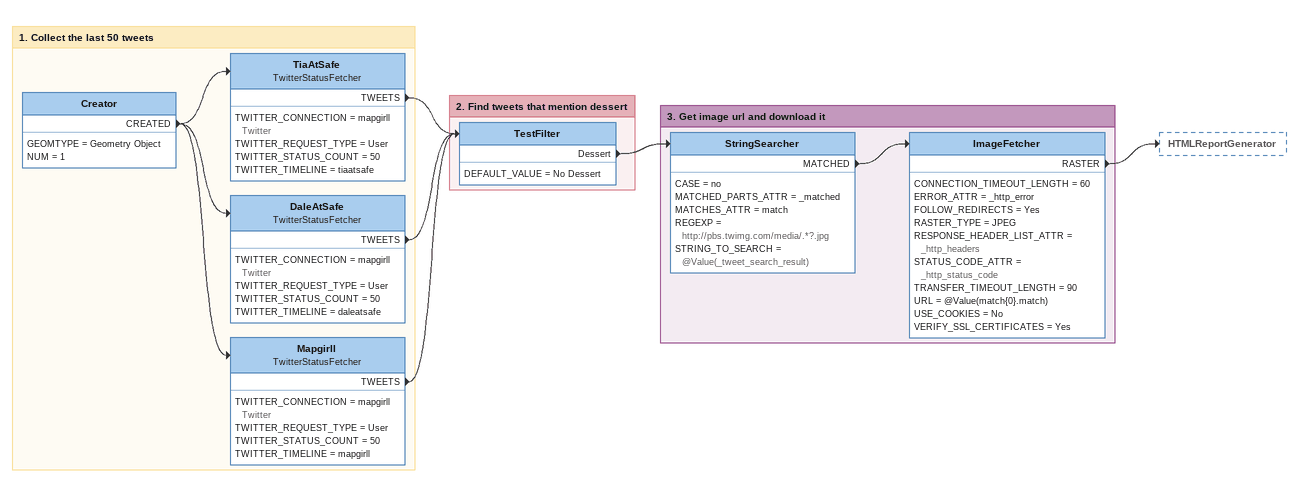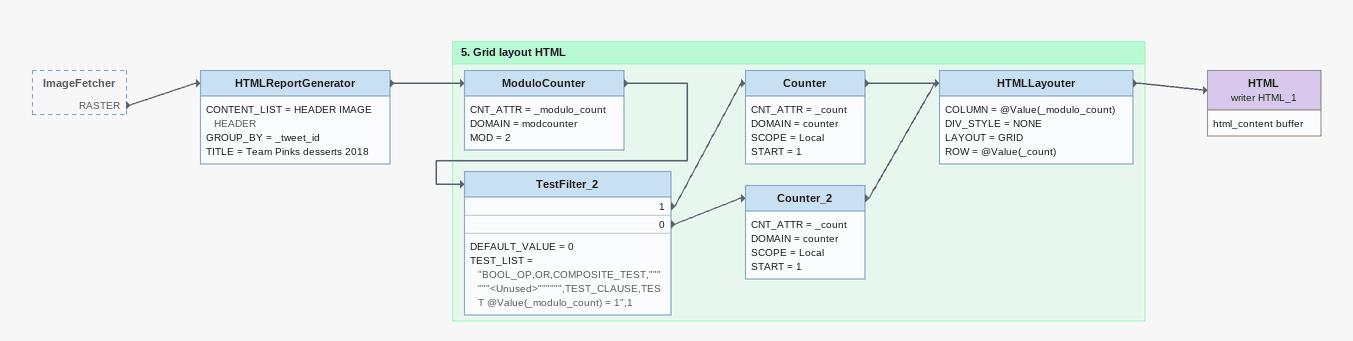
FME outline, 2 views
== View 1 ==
Bookmark: 1. Collect the last 50 tweets
Creator
    GEOMTYPE = Geometry Object
    NUM = 1
    CREATED -> TiaAtSafe
    CREATED -> DaleAtSafe
    CREATED -> Mapgirll
TiaAtSafe: TwitterStatusFetcher
    TWITTER_CONNECTION = mapgirll Twitter
    TWITTER_REQUEST_TYPE = User
    TWITTER_STATUS_COUNT = 50
    TWITTER_TIMELINE = tiaatsafe
    TWEETS -> TestFilter
DaleAtSafe: TwitterStatusFetcher
    TWITTER_CONNECTION = mapgirll Twitter
    TWITTER_REQUEST_TYPE = User
    TWITTER_STATUS_COUNT = 50
    TWITTER_TIMELINE = daleatsafe
    TWEETS -> TestFilter
Mapgirll: TwitterStatusFetcher
    TWITTER_CONNECTION = mapgirll Twitter
    TWITTER_REQUEST_TYPE = User
    TWITTER_STATUS_COUNT = 50
    TWITTER_TIMELINE = mapgirll
    TWEETS -> TestFilter

Bookmark: 2. Find tweets that mention dessert
TestFilter
    DEFAULT_VALUE = No Dessert
    Dessert -> StringSearcher

Bookmark: 3. Get image url and download it
StringSearcher
    CASE = no
    MATCHED_PARTS_ATTR = _matched
    MATCHES_ATTR = match
    REGEXP = http://pbs.twimg.com/media/.*?.jpg
    STRING_TO_SEARCH = @Value(_tweet_search_result)
    MATCHED -> ImageFetcher
ImageFetcher
    CONNECTION_TIMEOUT_LENGTH = 60
    ERROR_ATTR = _http_error
    FOLLOW_REDIRECTS = Yes
    RASTER_TYPE = JPEG
    RESPONSE_HEADER_LIST_ATTR = _http_headers
    STATUS_CODE_ATTR = _http_status_code
    TRANSFER_TIMEOUT_LENGTH = 90
    URL = @Value(match{0}.match)
    USE_COOKIES = No
    VERIFY_SSL_CERTIFICATES = Yes
    RASTER -> HTMLReportGenerator

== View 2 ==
ImageFetcher [outside]
    RASTER -> HTMLReportGenerator
HTMLReportGenerator
    CONTENT_LIST = HEADER IMAGE HEADER
    GROUP_BY = _tweet_id
    TITLE = Team Pinks desserts 2018
    -> ModuloCounter
HTML (writer HTML_1)
    attributes: html_content buffer

Bookmark: 5. Grid layout HTML
ModuloCounter
    CNT_ATTR = _modulo_count
    DOMAIN = modcounter
    MOD = 2
    -> TestFilter_2
TestFilter_2
    DEFAULT_VALUE = 0
    TEST_LIST = "BOOL_OP,OR,COMPOSITE_TEST,""""""<Unused>"""""",TEST_CLAUSE,TEST @Value(_modulo_count) = 1",1
    1 -> Counter
    0 -> Counter_2
Counter
    CNT_ATTR = _count
    DOMAIN = counter
    SCOPE = Local
    START = 1
    -> HTMLLayouter
Counter_2
    CNT_ATTR = _count
    DOMAIN = counter
    SCOPE = Local
    START = 1
    -> HTMLLayouter
HTMLLayouter
    COLUMN = @Value(_modulo_count)
    DIV_STYLE = NONE
    LAYOUT = GRID
    ROW = @Value(_count)
    -> HTML (writer HTML_1)
